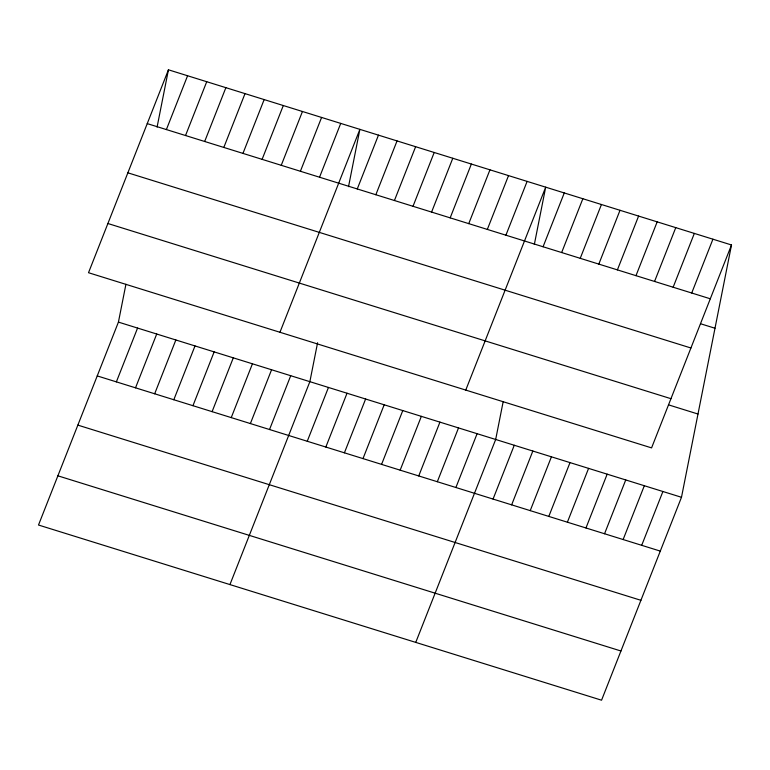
<?xml version="1.0" encoding="UTF-8"?>
<svg xmlns="http://www.w3.org/2000/svg" width="770" height="770" viewBox="0 0 770 770"><rect width="100%" height="100%" fill="white"/><g stroke="black" fill="none" stroke-linecap="round" stroke-linejoin="round"><path stroke-width="1.16" d="M731.5 244.976L651.574 447.89L88.511 272.715L168.438 69.8L731.5 244.976L681.488 497.285L601.562 700.2L38.5 525.024L118.426 322.11L125.934 284.265M157.08 127.108L168.438 69.8M317.587 342.746L309.867 381.67L229.941 584.584M348.521 186.667L359.879 129.36L279.953 332.274M503.176 401.632L495.678 439.478L415.752 642.392M534.332 244.485L545.689 187.168L465.763 390.082M166.387 129.572L187.582 75.758M185.531 135.52L206.726 81.716M204.676 141.478L225.87 87.674M116.376 381.872L137.57 328.068M223.82 147.436L245.014 93.622M135.52 387.83L156.714 334.016M242.964 153.394L264.158 99.58M154.664 393.788L175.858 339.974M262.108 159.352L283.302 105.538M173.808 399.745L195.002 345.932M281.252 165.3L302.446 111.496M192.952 405.694L214.147 351.89M300.396 171.258L321.591 117.454M212.097 411.652L233.291 357.848M319.54 177.216L340.735 123.402M231.241 417.61L252.435 363.796M250.385 423.567L271.579 369.754M357.27 188.948L378.465 135.145M269.529 429.525L290.723 375.712M375.847 194.733L397.041 140.92M394.433 200.518L415.627 146.704M307.249 441.258L328.453 387.454M413.009 206.293L434.203 152.489M325.835 447.043L347.029 393.229M431.585 212.077L452.789 158.264M344.411 452.818L365.615 399.014M450.171 217.862L471.365 164.048M362.997 458.602L384.192 404.789M468.747 223.637L489.951 169.833M381.574 464.387L402.777 410.574M487.333 229.422L508.527 175.608M400.159 470.162L421.354 416.358M505.909 235.197L527.113 181.393M418.736 475.947L439.94 422.133M437.322 481.722L458.516 427.918M543.071 246.766L564.275 192.952M455.898 487.506L477.102 433.693M561.657 252.541L582.851 198.737M580.234 258.325L601.437 204.512M493.06 499.066L514.264 445.262M598.819 264.1L620.014 210.297M511.646 504.851L532.84 451.037M617.396 269.885L638.6 216.072M530.222 510.635L551.426 456.822M635.981 275.67L657.176 221.856M548.808 516.41L570.002 462.606M654.558 281.445L675.762 227.641M567.384 522.195L588.578 468.381M673.144 287.229L694.338 233.416M585.97 527.97L607.164 474.166M691.72 293.004L712.924 239.201M604.546 533.754L625.74 479.941M623.132 539.539L644.326 485.726M641.708 545.314L662.903 491.51M147.243 123.614L710.306 298.789M700.787 323.824L714.993 328.241M127.859 172.817L690.921 347.992M107.896 223.512L670.949 398.687M668.485 404.847L697.995 414.029M118.426 322.11L681.488 497.285M97.232 375.914L660.294 551.099M77.847 425.117L640.909 600.302M57.885 475.812L620.938 650.997"/></g></svg>
